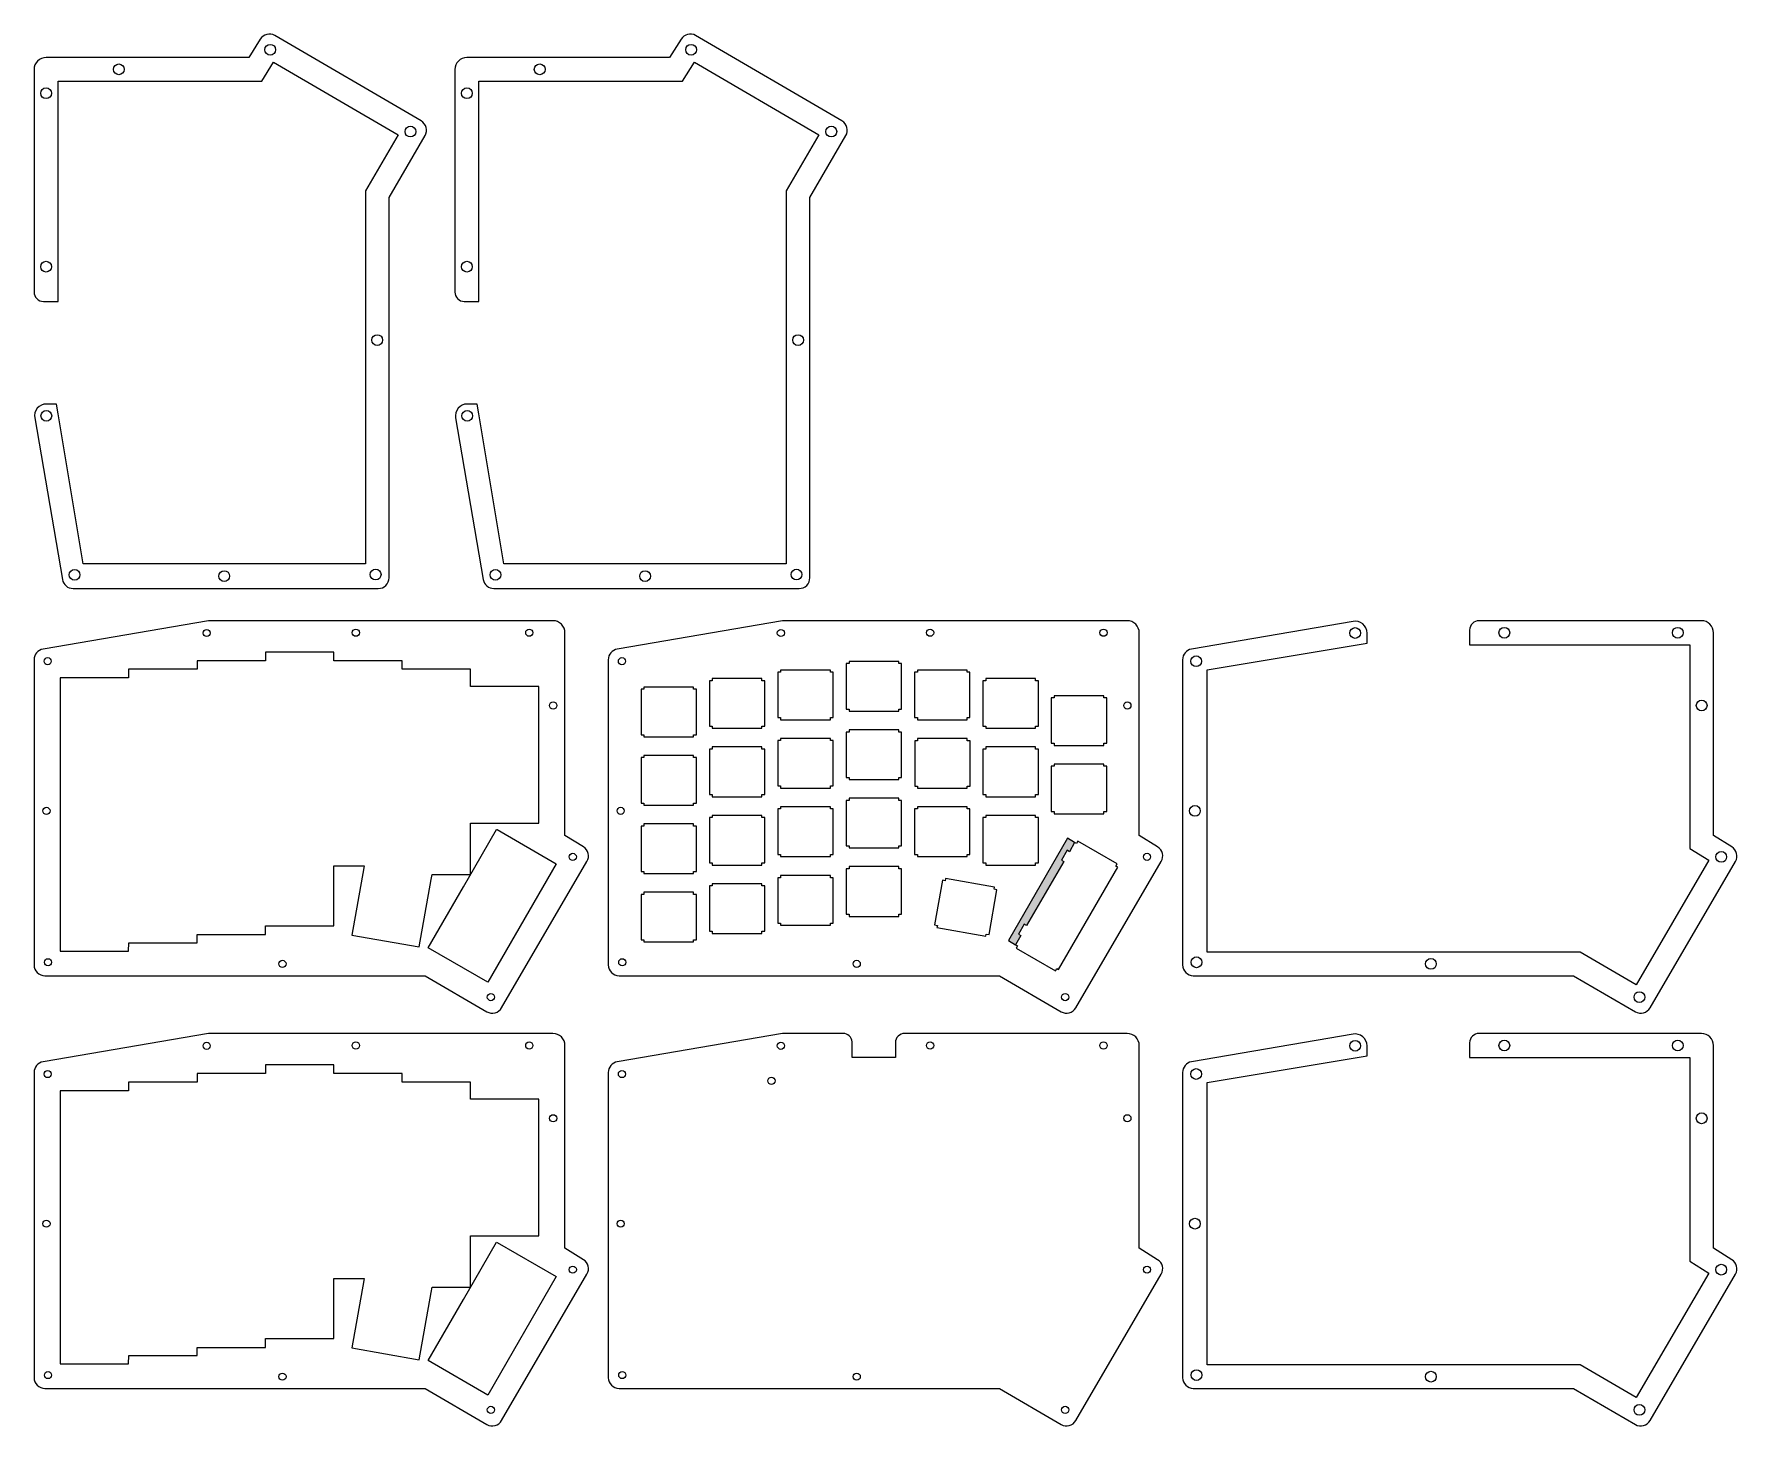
# Model space of a CAD drawing. Extents: x -72 to 402, y -185 to 203.
import ezdxf

# ---------------------------------------------------------------- set-up
doc = ezdxf.new("R2010")
doc.units = 0
doc.header["$MEASUREMENT"] = 0
for name, color, linetype, plot in [('2u+stabs hole', 1, 'Continuous', False), ('cutouts no trrs', 2, 'Continuous', False), ('hipro inside', 2, 'Continuous', False), ('keys alps mx 1', 1, 'Continuous', False), ('keys alps mx 2', 5, 'Continuous', False), ('keys alps mx 3', 3, 'Continuous', False), ('keys alps mx 4', 4, 'Continuous', False), ('midholes bluemicro', 1, 'Continuous', False), ('outside bottom no trrs', 2, 'Continuous', False), ('outside top', 6, 'Continuous', False), ('outside top hipro', 2, 'Continuous', False), ('outside top tented', 2, 'Continuous', False), ('reset hole', 1, 'Continuous', False), ('screwholes bluemicro', 1, 'Continuous', False)]:
    doc.layers.add(name, color=color, linetype=linetype, plot=plot)

msp = doc.modelspace()

# ---------------------------------------------------------------- hatches: boundary and pattern name
at = {"layer": '2u+stabs hole', "linetype": 'Continuous', "true_color": 0x000000, "transparency": 33554687}
h = msp.add_hatch(color=18, dxfattribs=at)
h.dxf.hatch_style = 1
h.paths.add_polyline_path([(214.39, -27.85), (213.74, -27.47), (215.32, -24.74), (215.97, -25.12), (217.45, -22.54), (215.48, -21.4), (199.03, -49.9), (201, -51.03), (202.49, -48.46), (201.84, -48.08), (203.41, -45.35), (204.06, -45.73)])
at = {"layer": '2u+stabs hole', "linetype": 'Continuous', "lineweight": 0, "true_color": 0x000000, "transparency": 33554687}
h = msp.add_hatch(color=18, dxfattribs=at)
h.dxf.hatch_style = 1
h.paths.add_polyline_path([(214.39, -27.85), (213.74, -27.47), (215.32, -24.74), (215.97, -25.12), (217.45, -22.54), (215.48, -21.4), (199.03, -49.9), (201, -51.03), (202.49, -48.46), (201.84, -48.08), (203.41, -45.35), (204.06, -45.73)])

# ---------------------------------------------------------------- linework, layer by layer
at = {"layer": '2u+stabs hole', "linetype": 'Continuous'}
msp.add_lwpolyline([(217.45, -22.54), (215.48, -21.4), (199.03, -49.9), (201, -51.03)], dxfattribs=at)
at = {"layer": '2u+stabs hole'}
msp.add_lwpolyline([(218.37, -22.15), (217.97, -22.84), (217.45, -22.54), (215.97, -25.12), (215.32, -24.74), (213.74, -27.47), (214.39, -27.85), (204.06, -45.73), (203.41, -45.35), (201.84, -48.08), (202.49, -48.46), (201, -51.03), (201.52, -51.33), (201.12, -52.02), (212.07, -58.35), (212.47, -57.66), (212.99, -57.96), (229.45, -29.47), (228.93, -29.17), (229.33, -28.48)], close=True, dxfattribs=at)
at = {"layer": 'cutouts no trrs', "linetype": 'Continuous'}
for points in [[(-72.31, 95.75), (-64.59, 50.7, 0.365317), (-61.63, 48.2), (23.41, 48.2, 0.414214), (26.41, 51.2), (26.41, 157.17), (36.45, 174.37, 0.414238), (35.37, 178.47), (-5.42, 202.26, 0.405288), (-9.47, 201.26), (-12.67, 196.13), (-48.86, 196.13), (-69.14, 196.13, 0.414214), (-72.49, 192.79), (-72.49, 186.18), (-72.49, 130.79, 0.414214), (-69.89, 128.19), (-65.8, 128.19), (-65.8, 186.18), (-65.8, 189.52), (-51.67, 189.52), (-9.03, 189.52), (-5.73, 194.8), (28.93, 174.59), (19.82, 158.97), (19.82, 55.1), (-58.81, 55.1), (-65.8, 96.84), (-66.26, 99.6), (-69.06, 99.6, 0.466092), (-72.31, 95.72)], [(44.95, 95.75), (52.67, 50.7, 0.365317), (55.63, 48.2), (140.67, 48.2, 0.414214), (143.67, 51.2), (143.67, 157.17), (153.7, 174.37, 0.414238), (152.62, 178.47), (111.84, 202.26, 0.405288), (107.79, 201.26), (104.58, 196.13), (68.4, 196.13), (48.12, 196.13, 0.414214), (44.77, 192.79), (44.77, 186.18), (44.77, 130.79, 0.414214), (47.37, 128.19), (51.46, 128.19), (51.46, 186.18), (51.46, 189.52), (65.59, 189.52), (108.23, 189.52), (111.53, 194.8), (146.19, 174.59), (137.08, 158.97), (137.08, 55.1), (58.44, 55.1), (51.46, 96.84), (51, 99.6), (48.2, 99.6, 0.466092), (44.95, 95.72)], [(295.06, 39.05), (250.01, 31.33, 0.365317), (247.51, 28.37), (247.51, -56.67, 0.414214), (250.51, -59.67), (356.48, -59.67), (373.68, -69.7, 0.414238), (377.78, -68.62), (401.57, -27.84, 0.405288), (400.57, -23.79), (395.44, -20.58), (395.44, 15.6), (395.44, 35.88, 0.414214), (392.1, 39.23), (385.49, 39.23), (330.1, 39.23, 0.414214), (327.5, 36.63), (327.5, 32.54), (385.49, 32.54), (388.83, 32.54), (388.83, 18.41), (388.83, -24.23), (394.11, -27.53), (373.9, -62.19), (358.28, -53.08), (254.4, -53.08), (254.4, 25.56), (296.15, 32.54), (298.91, 33), (298.91, 35.8, 0.466092), (295.03, 39.05)], [(295.06, -75.95), (250.01, -83.67, 0.365317), (247.51, -86.63), (247.51, -171.67, 0.414214), (250.51, -174.67), (356.48, -174.67), (373.68, -184.7, 0.414238), (377.78, -183.62), (401.57, -142.84, 0.405288), (400.57, -138.79), (395.44, -135.58), (395.44, -99.4), (395.44, -79.12, 0.414214), (392.1, -75.77), (385.49, -75.77), (330.1, -75.77, 0.414214), (327.5, -78.37), (327.5, -82.46), (385.49, -82.46), (388.83, -82.46), (388.83, -96.59), (388.83, -139.23), (394.11, -142.53), (373.9, -177.19), (358.28, -168.08), (254.4, -168.08), (254.4, -89.44), (296.15, -82.46), (298.91, -82), (298.91, -79.2, 0.466092), (295.03, -75.95)]]:
    msp.add_lwpolyline(points, format="xyb", dxfattribs=at)
at = {"layer": 'hipro inside', "linetype": 'Continuous'}
for points in [[(11.03, -29.07), (19.47, -29.07), (19.38, -29.59), (16.07, -48.35), (34.83, -51.66), (38.14, -32.9), (38.4, -31.45), (47.13, -31.45), (49.13, -31.45), (49.13, -29.45), (49.13, -17.17), (68.18, -17.17), (68.18, 20.93), (49.13, 20.93), (49.13, 25.7), (30.08, 25.7), (30.08, 28.08), (11.03, 28.08), (11.03, 30.46), (-8.02, 30.46), (-8.02, 28.08), (-27.07, 28.08), (-27.07, 25.7), (-46.17, 25.7), (-46.17, 23.27), (-65.22, 23.27), (-65.22, -52.84), (-46.17, -52.84), (-46.12, -50.5), (-27.07, -50.5), (-27.07, -48.22), (-8.02, -48.22), (-8.02, -45.74), (11.03, -45.74), (11.03, -29.07)], [(50.28, -29.45), (56.37, -18.92), (56.5, -18.99), (73, -28.52), (53.95, -61.51), (37.32, -51.9), (47.13, -34.92), (50.28, -29.45)], [(11.03, -144.07), (19.47, -144.07), (19.38, -144.59), (16.07, -163.35), (34.83, -166.66), (38.14, -147.9), (38.39, -146.45), (47.13, -146.45), (49.13, -146.45), (49.13, -144.45), (49.13, -132.17), (68.18, -132.17), (68.18, -94.07), (49.13, -94.07), (49.13, -89.3), (30.08, -89.3), (30.08, -86.92), (11.03, -86.92), (11.03, -84.54), (-8.02, -84.54), (-8.02, -86.92), (-27.07, -86.92), (-27.07, -89.3), (-46.17, -89.3), (-46.17, -91.73), (-65.22, -91.73), (-65.22, -167.84), (-46.17, -167.84), (-46.12, -165.5), (-27.07, -165.5), (-27.07, -163.22), (-8.02, -163.22), (-8.02, -160.74), (11.03, -160.74), (11.03, -144.07)], [(50.28, -144.45), (56.37, -133.92), (56.5, -133.99), (73, -143.52), (53.95, -176.51), (37.32, -166.9), (47.13, -149.92), (50.28, -144.45)]]:
    msp.add_lwpolyline(points, dxfattribs=at)
at = {"layer": 'keys alps mx 1'}
for points in [[(169.23, 8.21), (168.43, 8.21), (168.43, 8.81), (154.58, 8.81), (154.58, 8.21), (153.78, 8.21), (153.78, -4.44), (154.58, -4.44), (154.58, -5.04), (168.43, -5.04), (168.43, -4.44), (169.23, -4.44)], [(131.13, 3.45), (130.33, 3.45), (130.33, 4.05), (116.48, 4.05), (116.48, 3.45), (115.68, 3.45), (115.68, -9.2), (116.48, -9.2), (116.48, -9.8), (130.33, -9.8), (130.33, -9.2), (131.13, -9.2)], [(207.33, 3.45), (206.53, 3.45), (206.53, 4.05), (192.68, 4.05), (192.68, 3.45), (191.88, 3.45), (191.88, -9.2), (192.68, -9.2), (192.68, -9.8), (206.53, -9.8), (206.53, -9.2), (207.33, -9.2)], [(169.23, -29.89), (168.43, -29.89), (168.43, -29.29), (154.58, -29.29), (154.58, -29.89), (153.78, -29.89), (153.78, -42.54), (154.58, -42.54), (154.58, -43.14), (168.43, -43.14), (168.43, -42.54), (169.23, -42.54)], [(131.13, -34.65), (130.33, -34.65), (130.33, -34.05), (116.48, -34.05), (116.48, -34.65), (115.68, -34.65), (115.68, -47.3), (116.48, -47.3), (116.48, -47.9), (130.33, -47.9), (130.33, -47.3), (131.13, -47.3)]]:
    msp.add_lwpolyline(points, close=True, dxfattribs=at)
at = {"layer": 'keys alps mx 2'}
for points in [[(150.18, 5.83), (149.38, 5.83), (149.38, 6.43), (135.53, 6.43), (135.53, 5.83), (134.73, 5.83), (134.73, -6.82), (135.53, -6.82), (135.53, -7.42), (149.38, -7.42), (149.38, -6.82), (150.18, -6.82)], [(188.33, 5.78), (187.53, 5.78), (187.53, 6.38), (173.68, 6.38), (173.68, 5.78), (172.88, 5.78), (172.88, -6.87), (173.68, -6.87), (173.68, -7.47), (187.53, -7.47), (187.53, -6.87), (188.33, -6.87)], [(112.08, 1.07), (111.28, 1.07), (111.28, 1.67), (97.43, 1.67), (97.43, 1.07), (96.63, 1.07), (96.63, -11.58), (97.43, -11.58), (97.43, -12.18), (111.28, -12.18), (111.28, -11.58), (112.08, -11.58)], [(226.38, -1.32), (225.58, -1.32), (225.58, -0.72), (211.73, -0.72), (211.73, -1.32), (210.93, -1.32), (210.93, -13.97), (211.73, -13.97), (211.73, -14.57), (225.58, -14.57), (225.58, -13.97), (226.38, -13.97)], [(150.18, -32.37), (149.38, -32.37), (149.38, -31.77), (135.53, -31.77), (135.53, -32.37), (134.73, -32.37), (134.73, -45.02), (135.53, -45.02), (135.53, -45.62), (149.38, -45.62), (149.38, -45.02), (150.18, -45.02)], [(195.81, -35.74), (195.02, -35.6), (195.13, -35.01), (181.49, -32.61), (181.38, -33.2), (180.6, -33.06), (178.4, -45.52), (179.19, -45.65), (179.08, -46.25), (192.72, -48.65), (192.83, -48.06), (193.61, -48.2)], [(112.08, -37.03), (111.28, -37.03), (111.28, -36.43), (97.43, -36.43), (97.43, -37.03), (96.63, -37.03), (96.63, -49.68), (97.43, -49.68), (97.43, -50.28), (111.28, -50.28), (111.28, -49.68), (112.08, -49.68)]]:
    msp.add_lwpolyline(points, close=True, dxfattribs=at)
at = {"layer": 'keys alps mx 3'}
for points in [[(150.18, 24.88), (149.38, 24.88), (149.38, 25.48), (135.53, 25.48), (135.53, 24.88), (134.73, 24.88), (134.73, 12.23), (135.53, 12.23), (135.53, 11.63), (149.38, 11.63), (149.38, 12.23), (150.18, 12.23)], [(188.28, 24.88), (187.48, 24.88), (187.48, 25.48), (173.63, 25.48), (173.63, 24.88), (172.83, 24.88), (172.83, 12.23), (173.63, 12.23), (173.63, 11.63), (187.48, 11.63), (187.48, 12.23), (188.28, 12.23)], [(112.08, 20.12), (111.28, 20.12), (111.28, 20.72), (97.43, 20.72), (97.43, 20.12), (96.63, 20.12), (96.63, 7.47), (97.43, 7.47), (97.43, 6.87), (111.28, 6.87), (111.28, 7.47), (112.08, 7.47)], [(226.38, 17.73), (225.58, 17.73), (225.58, 18.33), (211.73, 18.33), (211.73, 17.73), (210.93, 17.73), (210.93, 5.08), (211.73, 5.08), (211.73, 4.48), (225.58, 4.48), (225.58, 5.08), (226.38, 5.08)], [(150.18, -13.22), (149.38, -13.22), (149.38, -12.62), (135.53, -12.62), (135.53, -13.22), (134.73, -13.22), (134.73, -25.87), (135.53, -25.87), (135.53, -26.47), (149.38, -26.47), (149.38, -25.87), (150.18, -25.87)], [(188.28, -13.22), (187.48, -13.22), (187.48, -12.62), (173.63, -12.62), (173.63, -13.22), (172.83, -13.22), (172.83, -25.87), (173.63, -25.87), (173.63, -26.47), (187.48, -26.47), (187.48, -25.87), (188.28, -25.87)], [(112.08, -17.98), (111.28, -17.98), (111.28, -17.38), (97.43, -17.38), (97.43, -17.98), (96.63, -17.98), (96.63, -30.63), (97.43, -30.63), (97.43, -31.23), (111.28, -31.23), (111.28, -30.63), (112.08, -30.63)]]:
    msp.add_lwpolyline(points, close=True, dxfattribs=at)
at = {"layer": 'keys alps mx 4'}
for points in [[(169.23, 27.26), (168.43, 27.26), (168.43, 27.86), (154.58, 27.86), (154.58, 27.26), (153.78, 27.26), (153.78, 14.61), (154.58, 14.61), (154.58, 14.01), (168.43, 14.01), (168.43, 14.61), (169.23, 14.61)], [(131.13, 22.5), (130.33, 22.5), (130.33, 23.1), (116.48, 23.1), (116.48, 22.5), (115.68, 22.5), (115.68, 9.85), (116.48, 9.85), (116.48, 9.25), (130.33, 9.25), (130.33, 9.85), (131.13, 9.85)], [(207.33, 22.5), (206.53, 22.5), (206.53, 23.1), (192.68, 23.1), (192.68, 22.5), (191.88, 22.5), (191.88, 9.85), (192.68, 9.85), (192.68, 9.25), (206.53, 9.25), (206.53, 9.85), (207.33, 9.85)], [(169.23, -10.84), (168.43, -10.84), (168.43, -10.24), (154.58, -10.24), (154.58, -10.84), (153.78, -10.84), (153.78, -23.49), (154.58, -23.49), (154.58, -24.09), (168.43, -24.09), (168.43, -23.49), (169.23, -23.49)], [(131.13, -15.6), (130.33, -15.6), (130.33, -15), (116.48, -15), (116.48, -15.6), (115.68, -15.6), (115.68, -28.25), (116.48, -28.25), (116.48, -28.85), (130.33, -28.85), (130.33, -28.25), (131.13, -28.25)], [(207.33, -15.6), (206.53, -15.6), (206.53, -15), (192.68, -15), (192.68, -15.6), (191.88, -15.6), (191.88, -28.25), (192.68, -28.25), (192.68, -28.85), (206.53, -28.85), (206.53, -28.25), (207.33, -28.25)]]:
    msp.add_lwpolyline(points, close=True, dxfattribs=at)
at = {"layer": 'midholes bluemicro', "linetype": 'Continuous'}
for centre in [(-6.69, 198.3), (110.57, 198.3), (-48.86, 192.83), (68.4, 192.83), (-69.14, 186.18), (48.12, 186.18), (32.39, 175.5), (149.64, 175.5), (-69.14, 137.86), (48.12, 137.86), (23.12, 117.41), (140.38, 117.41), (-69.06, 96.3), (48.2, 96.3), (-61.19, 52), (-19.5, 51.65), (22.68, 52.09), (56.07, 52), (97.76, 51.65), (139.94, 52.09), (295.6, 35.8), (337.17, 35.88), (385.49, 35.88), (251.31, 27.93), (392.14, 15.6), (250.96, -13.76), (397.61, -26.57), (251.4, -55.94), (316.72, -56.38), (374.8, -65.64), (295.6, -79.2), (337.17, -79.12), (385.49, -79.12), (251.31, -87.07), (392.14, -99.4), (250.96, -128.76), (397.61, -141.57), (251.4, -170.94), (316.72, -171.38), (374.8, -180.64)]:
    msp.add_circle(centre, 1.5, dxfattribs=at)
at = {"layer": 'outside bottom no trrs', "linetype": 'Continuous'}
msp.add_lwpolyline([(152.9, -75.77), (136.08, -75.77), (90.01, -83.67, 0.365317), (87.51, -86.63), (87.51, -171.67, 0.414214), (90.51, -174.67), (196.48, -174.67), (213.68, -184.7, 0.414238), (217.78, -183.62), (241.57, -142.84, 0.405288), (240.57, -138.79), (235.44, -135.58), (235.44, -99.4), (235.44, -79.12, 0.414214), (232.1, -75.77), (225.49, -75.77), (170.1, -75.77, 0.414214), (167.5, -78.37), (167.5, -82.46), (155.49, -82.46), (155.49, -78.13, 0.387879), (152.9, -75.77)], format="xyb", dxfattribs=at)
at = {"layer": 'outside top', "linetype": 'Continuous'}
msp.add_lwpolyline([(235.44, 35.88, 0.414214), (232.1, 39.23), (136.08, 39.23), (90.01, 31.33, 0.365317), (87.51, 28.37), (87.51, -56.67, 0.414214), (90.51, -59.67), (196.48, -59.67), (213.68, -69.7, 0.414238), (217.78, -68.62), (241.57, -27.84, 0.405288), (240.57, -23.79), (235.44, -20.58)], format="xyb", close=True, dxfattribs=at)
at = {"layer": 'outside top hipro', "linetype": 'Continuous'}
for points in [[(75.44, 35.88, 0.414214), (72.1, 39.23), (-23.92, 39.23), (-69.99, 31.33, 0.365317), (-72.49, 28.37), (-72.49, -56.67, 0.414214), (-69.49, -59.67), (36.48, -59.67), (53.68, -69.7, 0.414238), (57.78, -68.62), (81.57, -27.84, 0.405288), (80.57, -23.79), (75.44, -20.58)], [(75.44, -79.12, 0.414214), (72.1, -75.77), (-23.92, -75.77), (-69.99, -83.67, 0.365317), (-72.49, -86.63), (-72.49, -171.67, 0.414214), (-69.49, -174.67), (36.48, -174.67), (53.68, -184.7, 0.414238), (57.78, -183.62), (81.57, -142.84, 0.405288), (80.57, -138.79), (75.44, -135.58)]]:
    msp.add_lwpolyline(points, format="xyb", close=True, dxfattribs=at)
at = {"layer": 'outside top tented', "linetype": 'Continuous'}
for p, q in [((247.51, 28.37), (247.51, -6.99)), ((87.51, -86.63), (87.51, -121.99)), ((247.51, -86.63), (247.51, -121.99)), ((87.51, -147.39), (87.51, -171.67))]:
    msp.add_line(p, q, dxfattribs=at)
at = {"layer": 'reset hole', "linetype": 'Continuous'}
msp.add_circle((132.96, -88.96), 1, dxfattribs=at)
at = {"layer": 'screwholes bluemicro', "linetype": 'Continuous'}
for centre in [(-24.4, 35.8), (17.17, 35.88), (65.49, 35.88), (135.6, 35.8), (177.17, 35.88), (225.49, 35.88), (-68.69, 27.93), (91.31, 27.93), (72.14, 15.6), (232.14, 15.6), (-69.04, -13.76), (90.96, -13.76), (77.61, -26.57), (237.61, -26.57), (-68.6, -55.94), (-3.28, -56.38), (91.4, -55.94), (156.72, -56.38), (54.8, -65.64), (214.8, -65.64), (-24.4, -79.2), (17.17, -79.12), (65.49, -79.12), (135.6, -79.2), (177.17, -79.12), (225.49, -79.12), (-68.69, -87.07), (91.31, -87.07), (72.14, -99.4), (232.14, -99.4), (-69.04, -128.76), (90.96, -128.76), (77.61, -141.57), (237.61, -141.57), (-68.6, -170.94), (-3.28, -171.38), (91.4, -170.94), (156.72, -171.38), (54.8, -180.64), (214.8, -180.64)]:
    msp.add_circle(centre, 1, dxfattribs=at)

doc.saveas('drawing.dxf')
